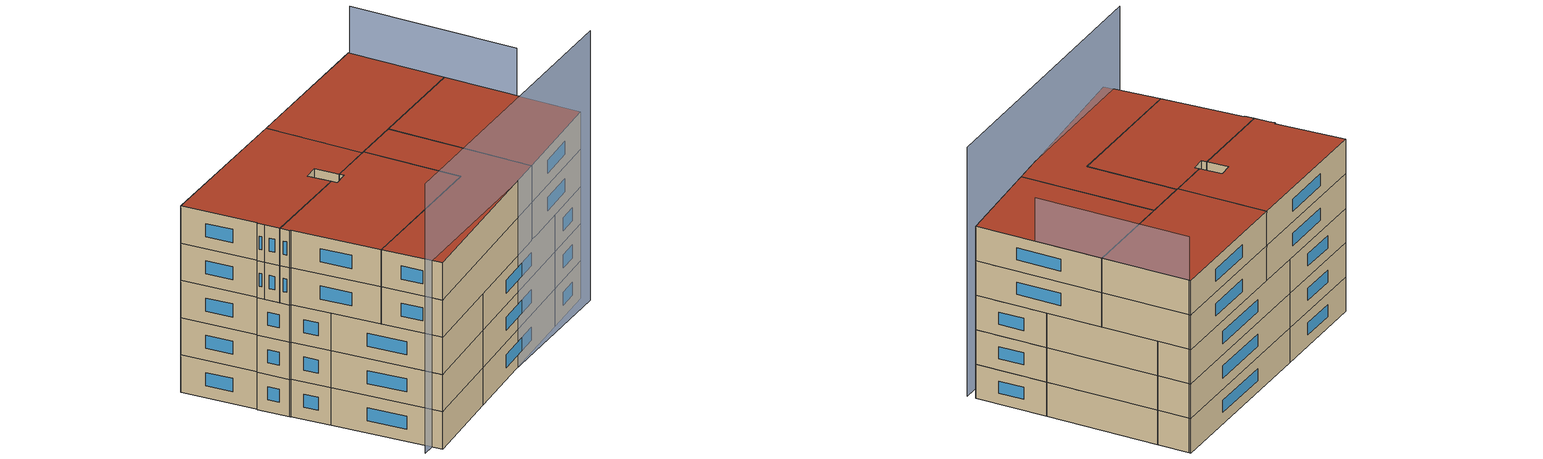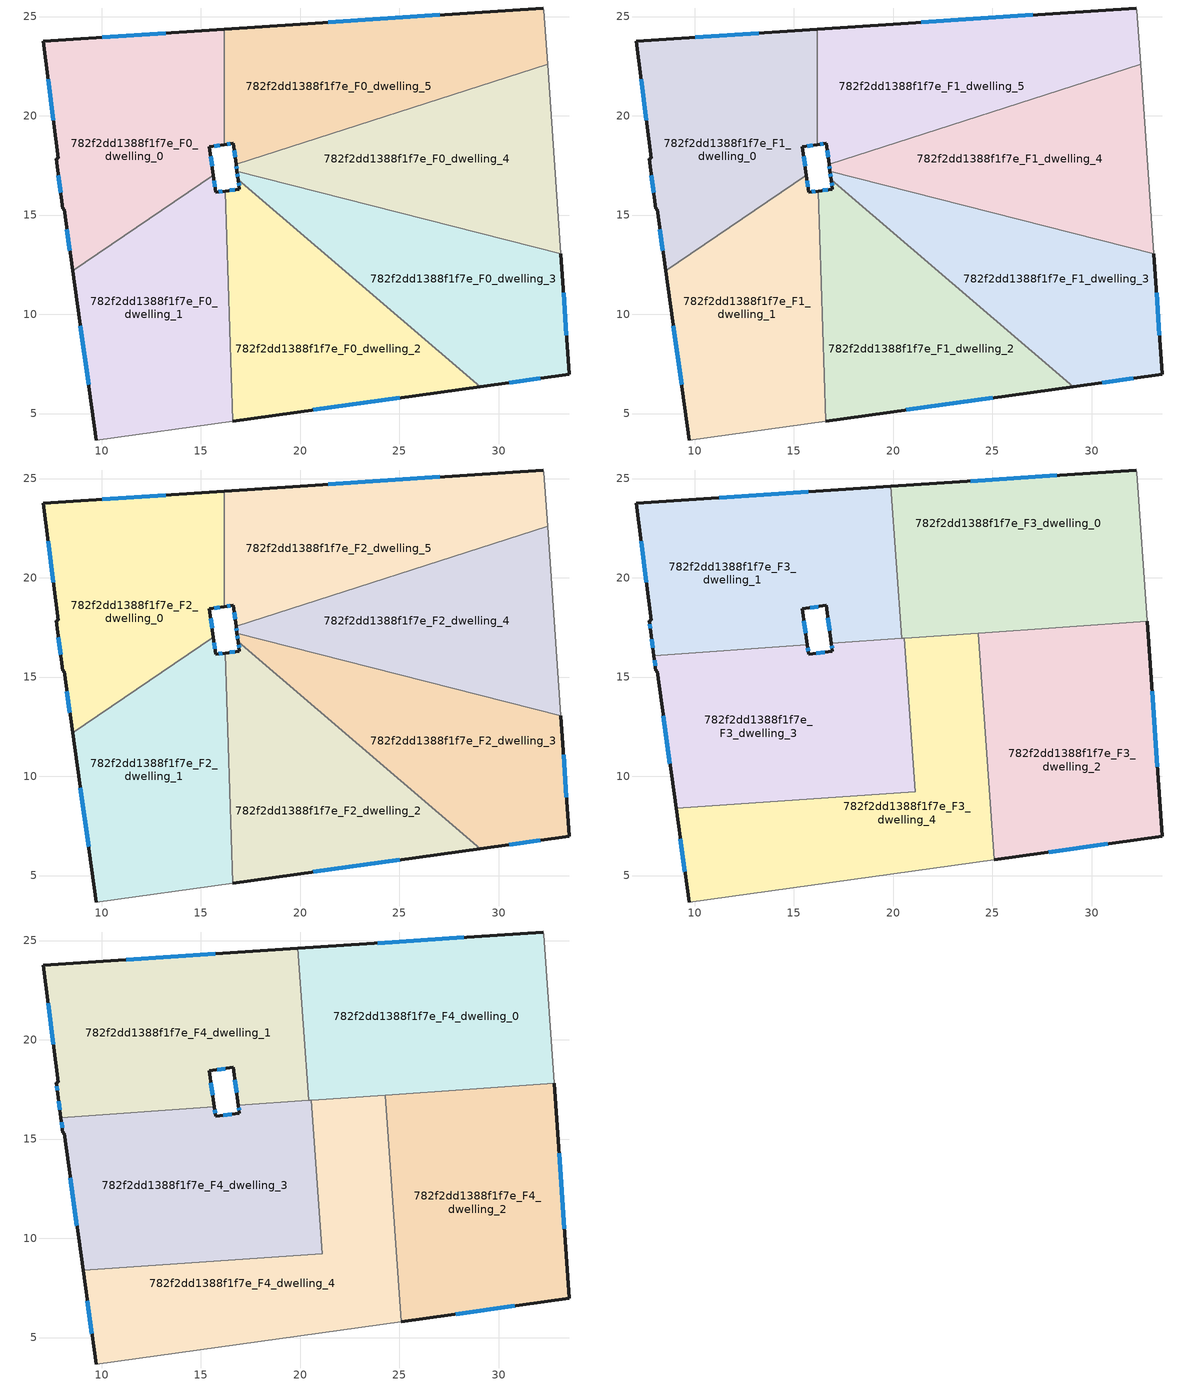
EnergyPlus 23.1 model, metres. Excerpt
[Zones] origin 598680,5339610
782f2dd1388f1f7e_F0_dwelling_0
 floor ground (EU_floor_Construction): 16.19,24.36 16.19,18.54 15.43,18.43 15.63,17 8.55,12.21 8.12,15.29 8.06,15.32 7.72,17.83 7.81,17.86 7.07,23.75 z0
 wall outside (EU_wall_Construction): 16.19,24.36 7.07,23.75 7.81,17.86 7.72,17.83 8.06,15.32 8.12,15.29 8.55,12.21 / 15.63,17 15.43,18.43 16.19,18.54 z0:3
 wall to 782f2dd1388f1f7e_F0_dwelling_5 (EU_wall_Construction): 16.19,18.54 16.19,24.36 z0:3
 wall to 782f2dd1388f1f7e_F0_dwelling_1 (EU_wall_Construction): 8.55,12.21 15.63,17 z0:3
 window (EU_Window_Construction): 7.83,17.01 7.95,16.13 / 7.31,21.84 7.57,19.77 / 13.23,24.16 10.03,23.95 / 15.68,18.47 15.94,18.51 / 15.57,17.46 15.5,17.97 / 8.26,14.29 8.41,13.21 z0.97:2.03
782f2dd1388f1f7e_F0_dwelling_1
 floor ground (EU_floor_Construction): 16.23,16.21 16.62,4.62 9.73,3.67 8.55,12.21 15.63,17 15.75,16.14 z0
 wall outside (EU_wall_Construction): 16.23,16.21 15.75,16.14 15.63,17 / 8.55,12.21 9.73,3.67 z0:3
 wall to 782f2dd1388f1f7e_F0_dwelling_2 (EU_wall_Construction): 16.62,4.62 16.23,16.21 z0:3
 wall adiabatic (EU_wall_Construction): 9.73,3.67 16.62,4.62 z0:3
 window (EU_Window_Construction): 15.71,16.42 15.67,16.72 / 16.07,16.19 15.91,16.16 / 8.93,9.43 9.35,6.44 z0.97:2.03
782f2dd1388f1f7e_F0_dwelling_2
 floor ground (EU_floor_Construction): 29.08,6.35 16.62,4.62 16.23,16.21 16.95,16.31 16.88,16.78 z0
 wall outside (EU_wall_Construction): 16.88,16.78 16.95,16.31 16.23,16.21 / 16.62,4.62 29.08,6.35 z0:3
 wall to 782f2dd1388f1f7e_F0_dwelling_3 (EU_wall_Construction): 29.08,6.35 16.88,16.78 z0:3
 window (EU_Window_Construction): 16.72,16.28 16.46,16.24 / 16.91,16.63 16.93,16.46 / 20.66,5.19 25.03,5.79 z0.97:2.03
782f2dd1388f1f7e_F0_dwelling_3
 floor ground (EU_floor_Construction): 33.14,13.06 33.56,6.97 29.08,6.35 16.88,16.78 16.82,17.21 z0
 wall outside (EU_wall_Construction): 16.82,17.21 16.88,16.78 / 29.08,6.35 33.56,6.97 33.14,13.06 z0:3
 wall to 782f2dd1388f1f7e_F0_dwelling_4 (EU_wall_Construction): 33.14,13.06 16.82,17.21 z0:3
 window (EU_Window_Construction): 16.84,17.07 16.86,16.92 / 33.42,8.95 33.27,11.08 / 30.53,6.55 32.1,6.77 z0.97:2.03
782f2dd1388f1f7e_F0_dwelling_4
 floor ground (EU_floor_Construction): 32.48,22.59 33.14,13.06 16.82,17.21 16.78,17.56 z0
 wall outside (EU_wall_Construction): 16.78,17.56 16.82,17.21 z0:3
 wall to 782f2dd1388f1f7e_F0_dwelling_5 (EU_wall_Construction): 32.48,22.59 16.78,17.56 z0:3
 wall adiabatic (EU_wall_Construction): 33.14,13.06 32.48,22.59 z0:3
 window (EU_Window_Construction): 16.79,17.45 16.81,17.33 z0.97:2.03
782f2dd1388f1f7e_F0_dwelling_5
 floor ground (EU_floor_Construction): 32.26,25.43 32.29,25.32 32.48,22.59 16.78,17.56 16.63,18.61 16.19,18.54 16.19,24.36 z0
 wall outside (EU_wall_Construction): 16.19,18.54 16.63,18.61 16.78,17.56 / 32.26,25.43 16.19,24.36 z0:3
 wall adiabatic (EU_wall_Construction): 32.48,22.59 32.29,25.32 32.26,25.43 z0:3
 window (EU_Window_Construction): 16.68,18.27 16.73,17.9 / 16.33,18.56 16.49,18.59 / 27.04,25.08 21.41,24.71 z0.97:2.03
782f2dd1388f1f7e_F1_dwelling_0
 floor to 782f2dd1388f1f7e_F0_dwelling_0 (EU_floor_Construction): 16.19,24.36 16.19,18.54 15.43,18.43 15.63,17 8.55,12.21 8.12,15.29 8.06,15.32 7.72,17.83 7.81,17.86 7.07,23.75 z3
 wall outside (EU_wall_Construction): 16.19,24.36 7.07,23.75 7.81,17.86 7.72,17.83 8.06,15.32 8.12,15.29 8.55,12.21 / 15.63,17 15.43,18.43 16.19,18.54 z3:6
 wall to 782f2dd1388f1f7e_F1_dwelling_5 (EU_wall_Construction): 16.19,18.54 16.19,24.36 z3:6
 wall to 782f2dd1388f1f7e_F1_dwelling_1 (EU_wall_Construction): 8.55,12.21 15.63,17 z3:6
 window (EU_Window_Construction): 7.83,17.01 7.95,16.13 / 7.31,21.84 7.57,19.77 / 13.23,24.16 10.03,23.95 / 15.68,18.47 15.94,18.51 / 15.57,17.46 15.5,17.97 / 8.26,14.29 8.41,13.21 z3.97:5.03
782f2dd1388f1f7e_F1_dwelling_1
 floor to 782f2dd1388f1f7e_F0_dwelling_1 (EU_floor_Construction): 16.23,16.21 16.62,4.62 9.73,3.67 8.55,12.21 15.63,17 15.75,16.14 z3
 wall outside (EU_wall_Construction): 16.23,16.21 15.75,16.14 15.63,17 / 8.55,12.21 9.73,3.67 z3:6
 wall to 782f2dd1388f1f7e_F1_dwelling_2 (EU_wall_Construction): 16.62,4.62 16.23,16.21 z3:6
 wall adiabatic (EU_wall_Construction): 9.73,3.67 16.62,4.62 z3:6
 window (EU_Window_Construction): 15.71,16.42 15.67,16.72 / 16.07,16.19 15.91,16.16 / 8.93,9.43 9.35,6.44 z3.97:5.03
782f2dd1388f1f7e_F1_dwelling_2
 floor to 782f2dd1388f1f7e_F0_dwelling_2 (EU_floor_Construction): 29.08,6.35 16.62,4.62 16.23,16.21 16.95,16.31 16.88,16.78 z3
 wall outside (EU_wall_Construction): 16.88,16.78 16.95,16.31 16.23,16.21 / 16.62,4.62 29.08,6.35 z3:6
 wall to 782f2dd1388f1f7e_F1_dwelling_3 (EU_wall_Construction): 29.08,6.35 16.88,16.78 z3:6
 window (EU_Window_Construction): 16.72,16.28 16.46,16.24 / 16.91,16.63 16.93,16.46 / 20.66,5.19 25.03,5.79 z3.97:5.03
782f2dd1388f1f7e_F1_dwelling_3
 floor to 782f2dd1388f1f7e_F0_dwelling_3 (EU_floor_Construction): 33.14,13.06 33.56,6.97 29.08,6.35 16.88,16.78 16.82,17.21 z3
 wall outside (EU_wall_Construction): 16.82,17.21 16.88,16.78 / 29.08,6.35 33.56,6.97 33.14,13.06 z3:6
 wall to 782f2dd1388f1f7e_F1_dwelling_4 (EU_wall_Construction): 33.14,13.06 16.82,17.21 z3:6
 window (EU_Window_Construction): 16.84,17.07 16.86,16.92 / 33.42,8.95 33.27,11.08 / 30.53,6.55 32.1,6.77 z3.97:5.03
782f2dd1388f1f7e_F1_dwelling_4
 floor to 782f2dd1388f1f7e_F0_dwelling_4 (EU_floor_Construction): 32.48,22.59 33.14,13.06 16.82,17.21 16.78,17.56 z3
 wall outside (EU_wall_Construction): 16.78,17.56 16.82,17.21 z3:6
 wall to 782f2dd1388f1f7e_F1_dwelling_5 (EU_wall_Construction): 32.48,22.59 16.78,17.56 z3:6
 wall adiabatic (EU_wall_Construction): 33.14,13.06 32.48,22.59 z3:6
 window (EU_Window_Construction): 16.79,17.45 16.81,17.33 z3.97:5.03
782f2dd1388f1f7e_F1_dwelling_5
 floor to 782f2dd1388f1f7e_F0_dwelling_5 (EU_floor_Construction): 32.26,25.43 32.29,25.32 32.48,22.59 16.78,17.56 16.63,18.61 16.19,18.54 16.19,24.36 z3
 wall outside (EU_wall_Construction): 16.19,18.54 16.63,18.61 16.78,17.56 / 32.26,25.43 16.19,24.36 z3:6
 wall adiabatic (EU_wall_Construction): 32.48,22.59 32.29,25.32 32.26,25.43 z3:6
 window (EU_Window_Construction): 16.68,18.27 16.73,17.9 / 16.33,18.56 16.49,18.59 / 27.04,25.08 21.41,24.71 z3.97:5.03
782f2dd1388f1f7e_F2_dwelling_0
 floor to 782f2dd1388f1f7e_F1_dwelling_0 (EU_floor_Construction): 16.19,24.36 16.19,18.54 15.43,18.43 15.63,17 8.55,12.21 8.12,15.29 8.06,15.32 7.72,17.83 7.81,17.86 7.07,23.75 z6
 wall outside (EU_wall_Construction): 16.19,24.36 7.07,23.75 7.81,17.86 7.72,17.83 8.06,15.32 8.12,15.29 8.55,12.21 / 15.63,17 15.43,18.43 16.19,18.54 z6:9
 wall to 782f2dd1388f1f7e_F2_dwelling_5 (EU_wall_Construction): 16.19,18.54 16.19,24.36 z6:9
 wall to 782f2dd1388f1f7e_F2_dwelling_1 (EU_wall_Construction): 8.55,12.21 15.63,17 z6:9
 window (EU_Window_Construction): 7.83,17.01 7.95,16.13 / 7.31,21.84 7.57,19.77 / 13.23,24.16 10.03,23.95 / 15.68,18.47 15.94,18.51 / 15.57,17.46 15.5,17.97 / 8.26,14.29 8.41,13.21 z6.97:8.03
782f2dd1388f1f7e_F2_dwelling_1
 floor to 782f2dd1388f1f7e_F1_dwelling_1 (EU_floor_Construction): 16.23,16.21 16.62,4.62 9.73,3.67 8.55,12.21 15.63,17 15.75,16.14 z6
 wall outside (EU_wall_Construction): 16.23,16.21 15.75,16.14 15.63,17 / 8.55,12.21 9.73,3.67 z6:9
 wall to 782f2dd1388f1f7e_F2_dwelling_2 (EU_wall_Construction): 16.62,4.62 16.23,16.21 z6:9
 wall adiabatic (EU_wall_Construction): 9.73,3.67 16.62,4.62 z6:9
 window (EU_Window_Construction): 15.71,16.42 15.67,16.72 / 16.07,16.19 15.91,16.16 / 8.93,9.43 9.35,6.44 z6.97:8.03
782f2dd1388f1f7e_F2_dwelling_2
 floor to 782f2dd1388f1f7e_F1_dwelling_2 (EU_floor_Construction): 29.08,6.35 16.62,4.62 16.23,16.21 16.95,16.31 16.88,16.78 z6
 wall outside (EU_wall_Construction): 16.88,16.78 16.95,16.31 16.23,16.21 / 16.62,4.62 29.08,6.35 z6:9
 wall to 782f2dd1388f1f7e_F2_dwelling_3 (EU_wall_Construction): 29.08,6.35 16.88,16.78 z6:9
 window (EU_Window_Construction): 16.72,16.28 16.46,16.24 / 16.91,16.63 16.93,16.46 / 20.66,5.19 25.03,5.79 z6.97:8.03
782f2dd1388f1f7e_F2_dwelling_3
 floor to 782f2dd1388f1f7e_F1_dwelling_3 (EU_floor_Construction): 33.14,13.06 33.56,6.97 29.08,6.35 16.88,16.78 16.82,17.21 z6
 wall outside (EU_wall_Construction): 16.82,17.21 16.88,16.78 / 29.08,6.35 33.56,6.97 33.14,13.06 z6:9
 wall to 782f2dd1388f1f7e_F2_dwelling_4 (EU_wall_Construction): 33.14,13.06 16.82,17.21 z6:9
 window (EU_Window_Construction): 16.84,17.07 16.86,16.92 / 33.42,8.95 33.27,11.08 / 30.53,6.55 32.1,6.77 z6.97:8.03
782f2dd1388f1f7e_F2_dwelling_4
 floor to 782f2dd1388f1f7e_F1_dwelling_4 (EU_floor_Construction): 32.48,22.59 33.14,13.06 16.82,17.21 16.78,17.56 z6
 wall outside (EU_wall_Construction): 16.78,17.56 16.82,17.21 z6:9
 wall to 782f2dd1388f1f7e_F2_dwelling_5 (EU_wall_Construction): 32.48,22.59 16.78,17.56 z6:9
 wall adiabatic (EU_wall_Construction): 33.14,13.06 32.48,22.59 z6:9
 window (EU_Window_Construction): 16.79,17.45 16.81,17.33 z6.97:8.03
 ceiling adiabatic (EU_roof_Construction): 33.14,13.06 32.81,17.8 24.3,17.22 24.44,15.27 z9
782f2dd1388f1f7e_F2_dwelling_5
 floor to 782f2dd1388f1f7e_F1_dwelling_5 (EU_floor_Construction): 32.26,25.43 32.29,25.32 32.48,22.59 16.78,17.56 16.63,18.61 16.19,18.54 16.19,24.36 z6
 wall outside (EU_wall_Construction): 16.19,18.54 16.63,18.61 16.78,17.56 / 32.26,25.43 16.19,24.36 z6:9
 wall adiabatic (EU_wall_Construction): 32.48,22.59 32.29,25.32 32.26,25.43 z6:9
 window (EU_Window_Construction): 16.68,18.27 16.73,17.9 / 16.33,18.56 16.49,18.59 / 27.04,25.08 21.41,24.71 z6.97:8.03
782f2dd1388f1f7e_F3_dwelling_0
 floor to 782f2dd1388f1f7e_F2_dwelling_5 (EU_floor_Construction): 32.26,25.43 32.29,25.32 32.48,22.59 20.31,18.69 19.9,24.61 z9
 floor to 782f2dd1388f1f7e_F2_dwelling_4 (EU_floor_Construction): 32.48,22.59 32.81,17.8 20.43,16.95 20.31,18.69 z9
 wall outside (EU_wall_Construction): 32.26,25.43 19.9,24.61 z9:12
 wall to 782f2dd1388f1f7e_F3_dwelling_1 (EU_wall_Construction): 19.9,24.61 20.43,16.95 z9:12
 wall adiabatic (EU_wall_Construction): 32.81,17.8 32.29,25.32 32.26,25.43 z9:12
 wall to 782f2dd1388f1f7e_F3_dwelling_2 (EU_wall_Construction): 24.3,17.22 32.81,17.8 z9:12
 wall to 782f2dd1388f1f7e_F3_dwelling_4 (EU_wall_Construction): 20.57,16.96 24.3,17.22 z9:12
 wall to 782f2dd1388f1f7e_F3_dwelling_3 (EU_wall_Construction): 20.43,16.95 20.57,16.96 z9:12
 window (EU_Window_Construction): 28.25,25.16 23.91,24.87 z9.97:11.03
782f2dd1388f1f7e_F3_dwelling_1
 floor to 782f2dd1388f1f7e_F2_dwelling_0 (EU_floor_Construction): 16.19,24.36 16.19,18.54 15.43,18.43 15.63,17 15.01,16.57 7.96,16.09 7.72,17.83 7.81,17.86 7.07,23.75 z9
 floor to 782f2dd1388f1f7e_F2_dwelling_5 (EU_floor_Construction): 19.9,24.61 20.31,18.69 16.78,17.56 16.63,18.61 16.19,18.54 16.19,24.36 z9
 floor to 782f2dd1388f1f7e_F2_dwelling_1 (EU_floor_Construction): 15.63,17 15.69,16.62 15.01,16.57 z9
 floor to 782f2dd1388f1f7e_F2_dwelling_4 (EU_floor_Construction): 20.31,18.69 20.43,16.95 18.41,16.81 16.82,17.21 16.78,17.56 z9
 floor to 782f2dd1388f1f7e_F2_dwelling_3 (EU_floor_Construction): 18.41,16.81 16.97,16.71 16.88,16.78 16.83,17.16 16.82,17.21 z9
 wall outside (EU_wall_Construction): 15.69,16.62 15.43,18.43 16.63,18.61 16.89,16.7 / 19.9,24.61 7.07,23.75 7.81,17.86 7.72,17.83 7.8,17.29 7.95,16.08 z9:12
 wall to 782f2dd1388f1f7e_F3_dwelling_3 (EU_wall_Construction): 7.95,16.08 15.69,16.62 / 16.89,16.7 20.43,16.95 z9:12
 window (EU_Window_Construction): 15.82,18.49 16.24,18.55 / 15.6,17.21 15.51,17.85 / 7.85,16.9 7.9,16.48 / 7.75,17.66 7.77,17.47 / 7.31,21.84 7.57,19.77 / 15.73,24.33 11.23,24.03 / 16.72,17.99 16.81,17.32 z9.97:11.03
782f2dd1388f1f7e_F3_dwelling_2
 floor to 782f2dd1388f1f7e_F2_dwelling_3 (EU_floor_Construction): 33.14,13.06 33.56,6.97 29.08,6.35 24.8,10.01 24.44,15.27 z9
 floor to 782f2dd1388f1f7e_F2_dwelling_2 (EU_floor_Construction): 29.08,6.35 25.09,5.8 24.8,10.01 z9
 floor adiabatic (EU_floor_Construction): 32.81,17.8 33.14,13.06 24.44,15.27 24.3,17.22 z9
 wall outside (EU_wall_Construction): 25.09,5.8 33.56,6.97 32.81,17.8 z9:12
 wall to 782f2dd1388f1f7e_F3_dwelling_4 (EU_wall_Construction): 24.3,17.22 25.09,5.8 z9:12
 window (EU_Window_Construction): 27.84,6.18 30.81,6.59 / 33.32,10.49 33.05,14.29 z9.97:11.03
782f2dd1388f1f7e_F3_dwelling_3
 floor to 782f2dd1388f1f7e_F2_dwelling_1 (EU_floor_Construction): 16.23,16.21 16.47,8.9 9.07,8.39 8.55,12.21 15.01,16.57 15.69,16.62 15.75,16.14 z9
 floor to 782f2dd1388f1f7e_F2_dwelling_0 (EU_floor_Construction): 15.01,16.57 8.55,12.21 8.12,15.29 8.06,15.32 7.96,16.09 z9
 floor to 782f2dd1388f1f7e_F2_dwelling_2 (EU_floor_Construction): 20.82,13.42 21.11,9.22 16.47,8.9 16.23,16.21 16.95,16.31 16.89,16.7 16.97,16.71 z9
 floor to 782f2dd1388f1f7e_F2_dwelling_3 (EU_floor_Construction): 20.62,16.25 20.82,13.42 16.97,16.71 18.41,16.81 z9
 floor to 782f2dd1388f1f7e_F2_dwelling_4 (EU_floor_Construction): 20.57,16.96 20.62,16.25 18.41,16.81 z9
 wall outside (EU_wall_Construction): 16.89,16.7 16.95,16.31 15.75,16.14 15.69,16.62 / 7.95,16.08 8.06,15.32 8.12,15.29 9.07,8.39 z9:12
 wall to 782f2dd1388f1f7e_F3_dwelling_4 (EU_wall_Construction): 9.07,8.39 21.11,9.22 20.57,16.96 z9:12
 window (EU_Window_Construction): 15.73,16.3 15.71,16.46 / 16.56,16.26 16.14,16.2 / 16.91,16.58 16.93,16.44 / 8.43,13.05 8.76,10.63 / 7.99,15.84 8.02,15.57 z9.97:11.03
782f2dd1388f1f7e_F3_dwelling_4
 floor outside (EU_floor_Construction): 25.09,5.8 9.73,3.67 16.62,4.62 z9
 floor to 782f2dd1388f1f7e_F2_dwelling_2 (EU_floor_Construction): 24.8,10.01 25.09,5.8 16.62,4.62 16.47,8.9 21.11,9.22 20.82,13.42 z9
 floor to 782f2dd1388f1f7e_F2_dwelling_1 (EU_floor_Construction): 16.47,8.9 16.62,4.62 9.73,3.67 9.07,8.39 z9
 floor to 782f2dd1388f1f7e_F2_dwelling_3 (EU_floor_Construction): 24.44,15.27 24.8,10.01 20.82,13.42 20.62,16.25 z9
 floor to 782f2dd1388f1f7e_F2_dwelling_4 (EU_floor_Construction): 24.3,17.22 24.44,15.27 20.62,16.25 20.57,16.96 z9
 wall outside (EU_wall_Construction): 9.07,8.39 9.73,3.67 z9:12
 wall adiabatic (EU_wall_Construction): 9.73,3.67 25.09,5.8 z9:12
 window (EU_Window_Construction): 9.29,6.86 9.52,5.2 z9.97:11.03
782f2dd1388f1f7e_F4_dwelling_0
 floor to 782f2dd1388f1f7e_F3_dwelling_0 (EU_floor_Construction): 32.29,25.32 32.81,17.8 20.43,16.95 19.9,24.61 32.26,25.43 z12
 wall outside (EU_wall_Construction): 32.26,25.43 19.9,24.61 z12:15
 wall to 782f2dd1388f1f7e_F4_dwelling_1 (EU_wall_Construction): 19.9,24.61 20.43,16.95 z12:15
 wall adiabatic (EU_wall_Construction): 32.81,17.8 32.29,25.32 32.26,25.43 z12:15
 wall to 782f2dd1388f1f7e_F4_dwelling_2 (EU_wall_Construction): 24.3,17.22 32.81,17.8 z12:15
 wall to 782f2dd1388f1f7e_F4_dwelling_4 (EU_wall_Construction): 20.57,16.96 24.3,17.22 z12:15
 wall to 782f2dd1388f1f7e_F4_dwelling_3 (EU_wall_Construction): 20.43,16.95 20.57,16.96 z12:15
 window (EU_Window_Construction): 28.25,25.16 23.91,24.87 z12.97:14.03
 roof outside (EU_roof_Construction): 32.81,17.8 32.29,25.32 32.26,25.43 19.9,24.61 20.43,16.95 z15
782f2dd1388f1f7e_F4_dwelling_1
 floor to 782f2dd1388f1f7e_F3_dwelling_1 (EU_floor_Construction): 19.9,24.61 20.43,16.95 16.89,16.7 16.63,18.61 15.43,18.43 15.69,16.62 7.95,16.08 7.8,17.29 7.72,17.83 7.81,17.86 7.07,23.75 z12
 wall outside (EU_wall_Construction): 15.69,16.62 15.43,18.43 16.63,18.61 16.89,16.7 / 19.9,24.61 7.07,23.75 7.81,17.86 7.72,17.83 7.8,17.29 7.95,16.08 z12:15
 wall to 782f2dd1388f1f7e_F4_dwelling_3 (EU_wall_Construction): 7.95,16.08 15.69,16.62 / 16.89,16.7 20.43,16.95 z12:15
 window (EU_Window_Construction): 15.82,18.49 16.24,18.55 / 15.6,17.21 15.51,17.85 / 7.85,16.9 7.9,16.48 / 7.75,17.66 7.77,17.47 / 7.31,21.84 7.57,19.77 / 15.73,24.33 11.23,24.03 / 16.72,17.99 16.81,17.32 z12.97:14.03
 roof outside (EU_roof_Construction): 20.43,16.95 19.9,24.61 7.07,23.75 7.81,17.86 7.72,17.83 7.8,17.29 7.95,16.08 15.69,16.62 15.43,18.43 16.63,18.61 16.89,16.7 z15
782f2dd1388f1f7e_F4_dwelling_2
 floor to 782f2dd1388f1f7e_F3_dwelling_2 (EU_floor_Construction): 32.81,17.8 33.56,6.97 25.09,5.8 24.3,17.22 z12
 wall outside (EU_wall_Construction): 25.09,5.8 33.56,6.97 32.81,17.8 z12:15
 wall to 782f2dd1388f1f7e_F4_dwelling_4 (EU_wall_Construction): 24.3,17.22 25.09,5.8 z12:15
 window (EU_Window_Construction): 27.84,6.18 30.81,6.59 / 33.32,10.49 33.05,14.29 z12.97:14.03
 roof outside (EU_roof_Construction): 33.56,6.97 32.81,17.8 24.3,17.22 25.09,5.8 z15
782f2dd1388f1f7e_F4_dwelling_3
 floor to 782f2dd1388f1f7e_F3_dwelling_3 (EU_floor_Construction): 20.57,16.96 21.11,9.22 9.07,8.39 8.12,15.29 8.06,15.32 7.95,16.08 15.69,16.62 15.75,16.14 16.95,16.31 16.89,16.7 z12
 wall outside (EU_wall_Construction): 16.89,16.7 16.95,16.31 15.75,16.14 15.69,16.62 / 7.95,16.08 8.06,15.32 8.12,15.29 9.07,8.39 z12:15
 wall to 782f2dd1388f1f7e_F4_dwelling_4 (EU_wall_Construction): 9.07,8.39 21.11,9.22 20.57,16.96 z12:15
 window (EU_Window_Construction): 15.73,16.3 15.71,16.46 / 16.56,16.26 16.14,16.2 / 16.91,16.58 16.93,16.44 / 8.43,13.05 8.76,10.63 / 7.99,15.84 8.02,15.57 z12.97:14.03
 roof outside (EU_roof_Construction): 21.11,9.22 20.57,16.96 16.89,16.7 16.95,16.31 15.75,16.14 15.69,16.62 7.95,16.08 8.06,15.32 8.12,15.29 9.07,8.39 z15
782f2dd1388f1f7e_F4_dwelling_4
 floor to 782f2dd1388f1f7e_F3_dwelling_4 (EU_floor_Construction): 24.3,17.22 25.09,5.8 9.73,3.67 9.07,8.39 21.11,9.22 20.57,16.96 z12
 wall outside (EU_wall_Construction): 9.07,8.39 9.73,3.67 z12:15
 wall adiabatic (EU_wall_Construction): 9.73,3.67 25.09,5.8 z12:15
 window (EU_Window_Construction): 9.29,6.86 9.52,5.2 z12.97:14.03
 roof outside (EU_roof_Construction): 25.09,5.8 24.3,17.22 20.57,16.96 21.11,9.22 9.07,8.39 9.73,3.67 z15
shading: 8.59,4.42 33.63,6.24 z0:21.7; 33.2,12.06 32.29,25.32 z0:18.8
[Building]
EU S2 Campaign: North Axis=0; Terrain=City; Solar Distribution=FullExterior
[Site:Location]
Vienna: Latitude=48; Longitude=16.5; Time Zone=1; Elevation=183
[SizingPeriod:WeatherFileDays]
AnnualSizingPeriod: Begin Month=1; Begin Day of Month=1; End Month=12; End Day of Month=31; Day of Week for Start Day=Monday; Use Weather File Daylight Saving Period=No; Use Weather File Rain and Snow Indicators=No
[MATERIAL]
EU_InternalMass_Material: Roughness=MediumRough; Thickness=0.1; Conductivity=1; Density=1800; Specific Heat=900; Thermal Absorptance=0.9; Solar Absorptance=0.7; Visible Absorptance=0.7
[MATERIAL:NOMASS] Roughness=MediumRough; Thermal Absorptance=0.9; Solar Absorptance=0.7; Visible Absorptance=0.7
Name | Thermal Resistance
EU_wall_NoMass | 0.564444
EU_roof_NoMass | 0.981642
EU_floor_NoMass | 1.12889
[WINDOWMATERIAL:SIMPLEGLAZINGSYSTEM]
EU_Window_SimpleGlazing: UFactor=2.0374; Solar Heat Gain Coefficient=0.65; Visible Transmittance=0.65
[CONSTRUCTION]
EU_wall_Construction: EU_wall_NoMass
EU_roof_Construction: EU_roof_NoMass
EU_floor_Construction: EU_floor_NoMass
EU_Window_Construction: EU_Window_SimpleGlazing
EU_InternalMass_Construction: EU_InternalMass_Material
[ZONE] Type=1; Multiplier=1; Ceiling Height=autocalculate; Floor Area=autocalculate; Part of Total Floor Area=Yes
Name | Volume
782f2dd1388f1f7e_F0_dwelling_0; 782f2dd1388f1f7e_F1_dwelling_0; 782f2dd1388f1f7e_F2_dwelling_0 | 237.739
782f2dd1388f1f7e_F3_dwelling_0; 782f2dd1388f1f7e_F4_dwelling_0 | 285.275
782f2dd1388f1f7e_F0_dwelling_1; 782f2dd1388f1f7e_F1_dwelling_1; 782f2dd1388f1f7e_F2_dwelling_1; 782f2dd1388f1f7e_F0_dwelling_5; 782f2dd1388f1f7e_F1_dwelling_5; 782f2dd1388f1f7e_F2_dwelling_5 | 237.757
782f2dd1388f1f7e_F3_dwelling_1; 782f2dd1388f1f7e_F4_dwelling_1 | 285.296
782f2dd1388f1f7e_F0_dwelling_2; 782f2dd1388f1f7e_F1_dwelling_2; 782f2dd1388f1f7e_F2_dwelling_2 | 237.752
782f2dd1388f1f7e_F3_dwelling_2; 782f2dd1388f1f7e_F4_dwelling_2 | 285.269
782f2dd1388f1f7e_F0_dwelling_3; 782f2dd1388f1f7e_F1_dwelling_3; 782f2dd1388f1f7e_F2_dwelling_3; 782f2dd1388f1f7e_F0_dwelling_4; 782f2dd1388f1f7e_F1_dwelling_4; 782f2dd1388f1f7e_F2_dwelling_4 | 237.729
782f2dd1388f1f7e_F3_dwelling_3; 782f2dd1388f1f7e_F4_dwelling_3 | 285.3
782f2dd1388f1f7e_F3_dwelling_4; 782f2dd1388f1f7e_F4_dwelling_4 | 285.379
[INTERNALMASS] Construction=EU_InternalMass_Construction
Name | Zone or ZoneList | Surface Area
782f2dd1388f1f7e_F0_dwelling_0_EU_InternalMass | 782f2dd1388f1f7e_F0_dwelling_0 | 79.245
782f2dd1388f1f7e_F0_dwelling_1_EU_InternalMass | 782f2dd1388f1f7e_F0_dwelling_1 | 79.2522
782f2dd1388f1f7e_F0_dwelling_2_EU_InternalMass | 782f2dd1388f1f7e_F0_dwelling_2 | 79.2402
782f2dd1388f1f7e_F0_dwelling_3_EU_InternalMass | 782f2dd1388f1f7e_F0_dwelling_3 | 79.2433
782f2dd1388f1f7e_F0_dwelling_4_EU_InternalMass | 782f2dd1388f1f7e_F0_dwelling_4 | 79.2428
782f2dd1388f1f7e_F0_dwelling_5_EU_InternalMass | 782f2dd1388f1f7e_F0_dwelling_5 | 79.253
782f2dd1388f1f7e_F1_dwelling_0_EU_InternalMass | 782f2dd1388f1f7e_F1_dwelling_0 | 79.245
782f2dd1388f1f7e_F1_dwelling_1_EU_InternalMass | 782f2dd1388f1f7e_F1_dwelling_1 | 79.2522
782f2dd1388f1f7e_F1_dwelling_2_EU_InternalMass | 782f2dd1388f1f7e_F1_dwelling_2 | 79.2402
782f2dd1388f1f7e_F1_dwelling_3_EU_InternalMass | 782f2dd1388f1f7e_F1_dwelling_3 | 79.2433
782f2dd1388f1f7e_F1_dwelling_4_EU_InternalMass | 782f2dd1388f1f7e_F1_dwelling_4 | 79.2428
782f2dd1388f1f7e_F1_dwelling_5_EU_InternalMass | 782f2dd1388f1f7e_F1_dwelling_5 | 79.253
782f2dd1388f1f7e_F2_dwelling_0_EU_InternalMass | 782f2dd1388f1f7e_F2_dwelling_0 | 79.245
782f2dd1388f1f7e_F2_dwelling_1_EU_InternalMass | 782f2dd1388f1f7e_F2_dwelling_1 | 79.2522
782f2dd1388f1f7e_F2_dwelling_2_EU_InternalMass | 782f2dd1388f1f7e_F2_dwelling_2 | 79.2402
782f2dd1388f1f7e_F2_dwelling_3_EU_InternalMass | 782f2dd1388f1f7e_F2_dwelling_3 | 79.2433
782f2dd1388f1f7e_F2_dwelling_4_EU_InternalMass | 782f2dd1388f1f7e_F2_dwelling_4 | 79.2428
782f2dd1388f1f7e_F2_dwelling_5_EU_InternalMass | 782f2dd1388f1f7e_F2_dwelling_5 | 79.253
782f2dd1388f1f7e_F3_dwelling_0_EU_InternalMass | 782f2dd1388f1f7e_F3_dwelling_0 | 95.0917
782f2dd1388f1f7e_F3_dwelling_1_EU_InternalMass | 782f2dd1388f1f7e_F3_dwelling_1 | 95.0995
782f2dd1388f1f7e_F3_dwelling_2_EU_InternalMass | 782f2dd1388f1f7e_F3_dwelling_2 | 95.0878
782f2dd1388f1f7e_F3_dwelling_3_EU_InternalMass | 782f2dd1388f1f7e_F3_dwelling_3 | 95.1012
782f2dd1388f1f7e_F3_dwelling_4_EU_InternalMass | 782f2dd1388f1f7e_F3_dwelling_4 | 95.1027
782f2dd1388f1f7e_F4_dwelling_0_EU_InternalMass | 782f2dd1388f1f7e_F4_dwelling_0 | 95.0917
782f2dd1388f1f7e_F4_dwelling_1_EU_InternalMass | 782f2dd1388f1f7e_F4_dwelling_1 | 95.0995
782f2dd1388f1f7e_F4_dwelling_2_EU_InternalMass | 782f2dd1388f1f7e_F4_dwelling_2 | 95.0878
782f2dd1388f1f7e_F4_dwelling_3_EU_InternalMass | 782f2dd1388f1f7e_F4_dwelling_3 | 95.1012
782f2dd1388f1f7e_F4_dwelling_4_EU_InternalMass | 782f2dd1388f1f7e_F4_dwelling_4 | 95.1027
[OTHEREQUIPMENT] Fuel Type=Electricity; Design Level Calculation Method=Watts/Area; Power per Zone Floor Area=1; Fraction Latent=0; Fraction Radiant=0; Fraction Lost=0; Carbon Dioxide Generation Rate=0; EndUse Subcategory=EU_Step8_InternalGains
Name | Zone or ZoneList or Space or SpaceList | Schedule
EU_Step8_InternalGain_782f2dd1388f1f7e_F0_dwelling_0_f000 | 782f2dd1388f1f7e_F0_dwelling_0 | EU_Step8_GainSchedule_782f2dd1388f1f7e_F0_dwelling_0_f000
EU_Step8_InternalGain_782f2dd1388f1f7e_F0_dwelling_1_f000 | 782f2dd1388f1f7e_F0_dwelling_1 | EU_Step8_GainSchedule_782f2dd1388f1f7e_F0_dwelling_1_f000
EU_Step8_InternalGain_782f2dd1388f1f7e_F0_dwelling_2_f000 | 782f2dd1388f1f7e_F0_dwelling_2 | EU_Step8_GainSchedule_782f2dd1388f1f7e_F0_dwelling_2_f000
EU_Step8_InternalGain_782f2dd1388f1f7e_F0_dwelling_3_f000 | 782f2dd1388f1f7e_F0_dwelling_3 | EU_Step8_GainSchedule_782f2dd1388f1f7e_F0_dwelling_3_f000
EU_Step8_InternalGain_782f2dd1388f1f7e_F0_dwelling_4_f000 | 782f2dd1388f1f7e_F0_dwelling_4 | EU_Step8_GainSchedule_782f2dd1388f1f7e_F0_dwelling_4_f000
EU_Step8_InternalGain_782f2dd1388f1f7e_F0_dwelling_5_f000 | 782f2dd1388f1f7e_F0_dwelling_5 | EU_Step8_GainSchedule_782f2dd1388f1f7e_F0_dwelling_5_f000
EU_Step8_InternalGain_782f2dd1388f1f7e_F1_dwelling_0_f000 | 782f2dd1388f1f7e_F1_dwelling_0 | EU_Step8_GainSchedule_782f2dd1388f1f7e_F1_dwelling_0_f000
EU_Step8_InternalGain_782f2dd1388f1f7e_F1_dwelling_1_f000 | 782f2dd1388f1f7e_F1_dwelling_1 | EU_Step8_GainSchedule_782f2dd1388f1f7e_F1_dwelling_1_f000
EU_Step8_InternalGain_782f2dd1388f1f7e_F1_dwelling_2_f000 | 782f2dd1388f1f7e_F1_dwelling_2 | EU_Step8_GainSchedule_782f2dd1388f1f7e_F1_dwelling_2_f000
EU_Step8_InternalGain_782f2dd1388f1f7e_F1_dwelling_3_f000 | 782f2dd1388f1f7e_F1_dwelling_3 | EU_Step8_GainSchedule_782f2dd1388f1f7e_F1_dwelling_3_f000
EU_Step8_InternalGain_782f2dd1388f1f7e_F1_dwelling_4_f000 | 782f2dd1388f1f7e_F1_dwelling_4 | EU_Step8_GainSchedule_782f2dd1388f1f7e_F1_dwelling_4_f000
EU_Step8_InternalGain_782f2dd1388f1f7e_F1_dwelling_5_f000 | 782f2dd1388f1f7e_F1_dwelling_5 | EU_Step8_GainSchedule_782f2dd1388f1f7e_F1_dwelling_5_f000
EU_Step8_InternalGain_782f2dd1388f1f7e_F2_dwelling_0_f000 | 782f2dd1388f1f7e_F2_dwelling_0 | EU_Step8_GainSchedule_782f2dd1388f1f7e_F2_dwelling_0_f000
EU_Step8_InternalGain_782f2dd1388f1f7e_F2_dwelling_1_f000 | 782f2dd1388f1f7e_F2_dwelling_1 | EU_Step8_GainSchedule_782f2dd1388f1f7e_F2_dwelling_1_f000
EU_Step8_InternalGain_782f2dd1388f1f7e_F2_dwelling_2_f000 | 782f2dd1388f1f7e_F2_dwelling_2 | EU_Step8_GainSchedule_782f2dd1388f1f7e_F2_dwelling_2_f000
EU_Step8_InternalGain_782f2dd1388f1f7e_F2_dwelling_3_f000 | 782f2dd1388f1f7e_F2_dwelling_3 | EU_Step8_GainSchedule_782f2dd1388f1f7e_F2_dwelling_3_f000
EU_Step8_InternalGain_782f2dd1388f1f7e_F2_dwelling_4_f000 | 782f2dd1388f1f7e_F2_dwelling_4 | EU_Step8_GainSchedule_782f2dd1388f1f7e_F2_dwelling_4_f000
EU_Step8_InternalGain_782f2dd1388f1f7e_F2_dwelling_5_f000 | 782f2dd1388f1f7e_F2_dwelling_5 | EU_Step8_GainSchedule_782f2dd1388f1f7e_F2_dwelling_5_f000
EU_Step8_InternalGain_782f2dd1388f1f7e_F3_dwelling_0_f000 | 782f2dd1388f1f7e_F3_dwelling_0 | EU_Step8_GainSchedule_782f2dd1388f1f7e_F3_dwelling_0_f000
EU_Step8_InternalGain_782f2dd1388f1f7e_F3_dwelling_1_f000 | 782f2dd1388f1f7e_F3_dwelling_1 | EU_Step8_GainSchedule_782f2dd1388f1f7e_F3_dwelling_1_f000
EU_Step8_InternalGain_782f2dd1388f1f7e_F3_dwelling_2_f000 | 782f2dd1388f1f7e_F3_dwelling_2 | EU_Step8_GainSchedule_782f2dd1388f1f7e_F3_dwelling_2_f000
EU_Step8_InternalGain_782f2dd1388f1f7e_F3_dwelling_3_f000 | 782f2dd1388f1f7e_F3_dwelling_3 | EU_Step8_GainSchedule_782f2dd1388f1f7e_F3_dwelling_3_f000
EU_Step8_InternalGain_782f2dd1388f1f7e_F3_dwelling_4_f000 | 782f2dd1388f1f7e_F3_dwelling_4 | EU_Step8_GainSchedule_782f2dd1388f1f7e_F3_dwelling_4_f000
EU_Step8_InternalGain_782f2dd1388f1f7e_F4_dwelling_0_f000 | 782f2dd1388f1f7e_F4_dwelling_0 | EU_Step8_GainSchedule_782f2dd1388f1f7e_F4_dwelling_0_f000
EU_Step8_InternalGain_782f2dd1388f1f7e_F4_dwelling_1_f000 | 782f2dd1388f1f7e_F4_dwelling_1 | EU_Step8_GainSchedule_782f2dd1388f1f7e_F4_dwelling_1_f000
EU_Step8_InternalGain_782f2dd1388f1f7e_F4_dwelling_2_f000 | 782f2dd1388f1f7e_F4_dwelling_2 | EU_Step8_GainSchedule_782f2dd1388f1f7e_F4_dwelling_2_f000
EU_Step8_InternalGain_782f2dd1388f1f7e_F4_dwelling_3_f000 | 782f2dd1388f1f7e_F4_dwelling_3 | EU_Step8_GainSchedule_782f2dd1388f1f7e_F4_dwelling_3_f000
EU_Step8_InternalGain_782f2dd1388f1f7e_F4_dwelling_4_f000 | 782f2dd1388f1f7e_F4_dwelling_4 | EU_Step8_GainSchedule_782f2dd1388f1f7e_F4_dwelling_4_f000
[ZONEVENTILATION:DESIGNFLOWRATE] Schedule=EU_AlwaysOn; Design Flow Rate Calculation Method=AirChanges/Hour; Air Changes per Hour=0.531496; Ventilation Type=Natural; Fan Pressure Rise=0; Fan Total Efficiency=1; Constant Term Coefficient=1; Temperature Term Coefficient=0; Velocity Term Coefficient=0; Velocity Squared Term Coefficient=0; Minimum Indoor Temperature=-100; Maximum Indoor Temperature=100; Delta Temperature=-100; Minimum Outdoor Temperature=-100; Maximum Outdoor Temperature=100; Maximum Wind Speed=40
Name | Zone or ZoneList or Space or SpaceList
EU_ConstantAir_782f2dd1388f1f7e_F0_dwelling_0 | 782f2dd1388f1f7e_F0_dwelling_0
EU_ConstantAir_782f2dd1388f1f7e_F0_dwelling_1 | 782f2dd1388f1f7e_F0_dwelling_1
EU_ConstantAir_782f2dd1388f1f7e_F0_dwelling_2 | 782f2dd1388f1f7e_F0_dwelling_2
EU_ConstantAir_782f2dd1388f1f7e_F0_dwelling_3 | 782f2dd1388f1f7e_F0_dwelling_3
EU_ConstantAir_782f2dd1388f1f7e_F0_dwelling_4 | 782f2dd1388f1f7e_F0_dwelling_4
EU_ConstantAir_782f2dd1388f1f7e_F0_dwelling_5 | 782f2dd1388f1f7e_F0_dwelling_5
EU_ConstantAir_782f2dd1388f1f7e_F1_dwelling_0 | 782f2dd1388f1f7e_F1_dwelling_0
EU_ConstantAir_782f2dd1388f1f7e_F1_dwelling_1 | 782f2dd1388f1f7e_F1_dwelling_1
EU_ConstantAir_782f2dd1388f1f7e_F1_dwelling_2 | 782f2dd1388f1f7e_F1_dwelling_2
EU_ConstantAir_782f2dd1388f1f7e_F1_dwelling_3 | 782f2dd1388f1f7e_F1_dwelling_3
EU_ConstantAir_782f2dd1388f1f7e_F1_dwelling_4 | 782f2dd1388f1f7e_F1_dwelling_4
EU_ConstantAir_782f2dd1388f1f7e_F1_dwelling_5 | 782f2dd1388f1f7e_F1_dwelling_5
EU_ConstantAir_782f2dd1388f1f7e_F2_dwelling_0 | 782f2dd1388f1f7e_F2_dwelling_0
EU_ConstantAir_782f2dd1388f1f7e_F2_dwelling_1 | 782f2dd1388f1f7e_F2_dwelling_1
EU_ConstantAir_782f2dd1388f1f7e_F2_dwelling_2 | 782f2dd1388f1f7e_F2_dwelling_2
EU_ConstantAir_782f2dd1388f1f7e_F2_dwelling_3 | 782f2dd1388f1f7e_F2_dwelling_3
EU_ConstantAir_782f2dd1388f1f7e_F2_dwelling_4 | 782f2dd1388f1f7e_F2_dwelling_4
EU_ConstantAir_782f2dd1388f1f7e_F2_dwelling_5 | 782f2dd1388f1f7e_F2_dwelling_5
EU_ConstantAir_782f2dd1388f1f7e_F3_dwelling_0 | 782f2dd1388f1f7e_F3_dwelling_0
EU_ConstantAir_782f2dd1388f1f7e_F3_dwelling_1 | 782f2dd1388f1f7e_F3_dwelling_1
EU_ConstantAir_782f2dd1388f1f7e_F3_dwelling_2 | 782f2dd1388f1f7e_F3_dwelling_2
EU_ConstantAir_782f2dd1388f1f7e_F3_dwelling_3 | 782f2dd1388f1f7e_F3_dwelling_3
EU_ConstantAir_782f2dd1388f1f7e_F3_dwelling_4 | 782f2dd1388f1f7e_F3_dwelling_4
EU_ConstantAir_782f2dd1388f1f7e_F4_dwelling_0 | 782f2dd1388f1f7e_F4_dwelling_0
EU_ConstantAir_782f2dd1388f1f7e_F4_dwelling_1 | 782f2dd1388f1f7e_F4_dwelling_1
EU_ConstantAir_782f2dd1388f1f7e_F4_dwelling_2 | 782f2dd1388f1f7e_F4_dwelling_2
EU_ConstantAir_782f2dd1388f1f7e_F4_dwelling_3 | 782f2dd1388f1f7e_F4_dwelling_3
EU_ConstantAir_782f2dd1388f1f7e_F4_dwelling_4 | 782f2dd1388f1f7e_F4_dwelling_4
[HVACTEMPLATE:THERMOSTAT] Constant Heating Setpoint=20; Constant Cooling Setpoint=50
EU_HeatOnly_782f2dd1388f1f7e_F0_dwelling_0; EU_HeatOnly_782f2dd1388f1f7e_F0_dwelling_1; EU_HeatOnly_782f2dd1388f1f7e_F0_dwelling_2; EU_HeatOnly_782f2dd1388f1f7e_F0_dwelling_3; EU_HeatOnly_782f2dd1388f1f7e_F0_dwelling_4; EU_HeatOnly_782f2dd1388f1f7e_F0_dwelling_5; EU_HeatOnly_782f2dd1388f1f7e_F1_dwelling_0; EU_HeatOnly_782f2dd1388f1f7e_F1_dwelling_1; EU_HeatOnly_782f2dd1388f1f7e_F1_dwelling_2; EU_HeatOnly_782f2dd1388f1f7e_F1_dwelling_3; EU_HeatOnly_782f2dd1388f1f7e_F1_dwelling_4; EU_HeatOnly_782f2dd1388f1f7e_F1_dwelling_5; EU_HeatOnly_782f2dd1388f1f7e_F2_dwelling_0; EU_HeatOnly_782f2dd1388f1f7e_F2_dwelling_1; EU_HeatOnly_782f2dd1388f1f7e_F2_dwelling_2; EU_HeatOnly_782f2dd1388f1f7e_F2_dwelling_3; EU_HeatOnly_782f2dd1388f1f7e_F2_dwelling_4; EU_HeatOnly_782f2dd1388f1f7e_F2_dwelling_5; EU_HeatOnly_782f2dd1388f1f7e_F3_dwelling_0; EU_HeatOnly_782f2dd1388f1f7e_F3_dwelling_1; EU_HeatOnly_782f2dd1388f1f7e_F3_dwelling_2; EU_HeatOnly_782f2dd1388f1f7e_F3_dwelling_3; EU_HeatOnly_782f2dd1388f1f7e_F3_dwelling_4; EU_HeatOnly_782f2dd1388f1f7e_F4_dwelling_0; EU_HeatOnly_782f2dd1388f1f7e_F4_dwelling_1; EU_HeatOnly_782f2dd1388f1f7e_F4_dwelling_2; EU_HeatOnly_782f2dd1388f1f7e_F4_dwelling_3; EU_HeatOnly_782f2dd1388f1f7e_F4_dwelling_4
[HVACTEMPLATE:ZONE:IDEALLOADSAIRSYSTEM] System Availability Schedule=EU_AlwaysOn; Maximum Heating Supply Air Temperature=50; Minimum Cooling Supply Air Temperature=13; Maximum Heating Supply Air Humidity Ratio=0.0156; Minimum Cooling Supply Air Humidity Ratio=0.0077; Heating Limit=NoLimit; Cooling Limit=NoLimit; Heating Availability Schedule=EU_AlwaysOn; Cooling Availability Schedule=EU_CoolingOff; Dehumidification Control Type=ConstantSensibleHeatRatio; Cooling Sensible Heat Ratio=0.7; Dehumidification Setpoint=60; Humidification Control Type=None; Humidification Setpoint=30; Outdoor Air Method=None; Outdoor Air Flow Rate per Person=0.00944; Outdoor Air Flow Rate per Zone Floor Area=0; Outdoor Air Flow Rate per Zone=0; Demand Controlled Ventilation Type=None; Outdoor Air Economizer Type=NoEconomizer; Heat Recovery Type=None; Sensible Heat Recovery Effectiveness=0.7; Latent Heat Recovery Effectiveness=0.65
Name | Template Thermostat
782f2dd1388f1f7e_F0_dwelling_0 | EU_HeatOnly_782f2dd1388f1f7e_F0_dwelling_0
782f2dd1388f1f7e_F0_dwelling_1 | EU_HeatOnly_782f2dd1388f1f7e_F0_dwelling_1
782f2dd1388f1f7e_F0_dwelling_2 | EU_HeatOnly_782f2dd1388f1f7e_F0_dwelling_2
782f2dd1388f1f7e_F0_dwelling_3 | EU_HeatOnly_782f2dd1388f1f7e_F0_dwelling_3
782f2dd1388f1f7e_F0_dwelling_4 | EU_HeatOnly_782f2dd1388f1f7e_F0_dwelling_4
782f2dd1388f1f7e_F0_dwelling_5 | EU_HeatOnly_782f2dd1388f1f7e_F0_dwelling_5
782f2dd1388f1f7e_F1_dwelling_0 | EU_HeatOnly_782f2dd1388f1f7e_F1_dwelling_0
782f2dd1388f1f7e_F1_dwelling_1 | EU_HeatOnly_782f2dd1388f1f7e_F1_dwelling_1
782f2dd1388f1f7e_F1_dwelling_2 | EU_HeatOnly_782f2dd1388f1f7e_F1_dwelling_2
782f2dd1388f1f7e_F1_dwelling_3 | EU_HeatOnly_782f2dd1388f1f7e_F1_dwelling_3
782f2dd1388f1f7e_F1_dwelling_4 | EU_HeatOnly_782f2dd1388f1f7e_F1_dwelling_4
782f2dd1388f1f7e_F1_dwelling_5 | EU_HeatOnly_782f2dd1388f1f7e_F1_dwelling_5
782f2dd1388f1f7e_F2_dwelling_0 | EU_HeatOnly_782f2dd1388f1f7e_F2_dwelling_0
782f2dd1388f1f7e_F2_dwelling_1 | EU_HeatOnly_782f2dd1388f1f7e_F2_dwelling_1
782f2dd1388f1f7e_F2_dwelling_2 | EU_HeatOnly_782f2dd1388f1f7e_F2_dwelling_2
782f2dd1388f1f7e_F2_dwelling_3 | EU_HeatOnly_782f2dd1388f1f7e_F2_dwelling_3
782f2dd1388f1f7e_F2_dwelling_4 | EU_HeatOnly_782f2dd1388f1f7e_F2_dwelling_4
782f2dd1388f1f7e_F2_dwelling_5 | EU_HeatOnly_782f2dd1388f1f7e_F2_dwelling_5
782f2dd1388f1f7e_F3_dwelling_0 | EU_HeatOnly_782f2dd1388f1f7e_F3_dwelling_0
782f2dd1388f1f7e_F3_dwelling_1 | EU_HeatOnly_782f2dd1388f1f7e_F3_dwelling_1
782f2dd1388f1f7e_F3_dwelling_2 | EU_HeatOnly_782f2dd1388f1f7e_F3_dwelling_2
782f2dd1388f1f7e_F3_dwelling_3 | EU_HeatOnly_782f2dd1388f1f7e_F3_dwelling_3
782f2dd1388f1f7e_F3_dwelling_4 | EU_HeatOnly_782f2dd1388f1f7e_F3_dwelling_4
782f2dd1388f1f7e_F4_dwelling_0 | EU_HeatOnly_782f2dd1388f1f7e_F4_dwelling_0
782f2dd1388f1f7e_F4_dwelling_1 | EU_HeatOnly_782f2dd1388f1f7e_F4_dwelling_1
782f2dd1388f1f7e_F4_dwelling_2 | EU_HeatOnly_782f2dd1388f1f7e_F4_dwelling_2
782f2dd1388f1f7e_F4_dwelling_3 | EU_HeatOnly_782f2dd1388f1f7e_F4_dwelling_3
782f2dd1388f1f7e_F4_dwelling_4 | EU_HeatOnly_782f2dd1388f1f7e_F4_dwelling_4
[SIZING:ZONE] Zone Cooling Design Supply Air Temperature Input Method=SupplyAirTemperature; Zone Cooling Design Supply Air Temperature=13; Zone Heating Design Supply Air Temperature Input Method=SupplyAirTemperature; Zone Heating Design Supply Air Temperature=50; Zone Cooling Design Supply Air Humidity Ratio=0.008; Zone Heating Design Supply Air Humidity Ratio=0.008; Cooling Design Air Flow Method=DesignDay; Cooling Design Air Flow Rate=0; Cooling Minimum Air Flow per Zone Floor Area=0.000762; Cooling Minimum Air Flow=0; Cooling Minimum Air Flow Fraction=0.2; Heating Design Air Flow Method=DesignDay; Heating Design Air Flow Rate=0; Heating Maximum Air Flow per Zone Floor Area=0.002032; Heating Maximum Air Flow=0.141576; Heating Maximum Air Flow Fraction=0.3; Account for Dedicated Outdoor Air System=No; Dedicated Outdoor Air System Control Strategy=NeutralSupplyAir; Dedicated Outdoor Air Low Setpoint Temperature for Design=autosize; Dedicated Outdoor Air High Setpoint Temperature for Design=autosize; Zone Load Sizing Method=Sensible Load Only No Latent Load; Zone Latent Cooling Design Supply Air Humidity Ratio Input Method=HumidityRatioDifference; Zone Cooling Design Supply Air Humidity Ratio Difference=0.005; Zone Latent Heating Design Supply Air Humidity Ratio Input Method=HumidityRatioDifference; Zone Humidification Design Supply Air Humidity Ratio Difference=0.005
782f2dd1388f1f7e_F0_dwelling_0; 782f2dd1388f1f7e_F0_dwelling_1; 782f2dd1388f1f7e_F0_dwelling_2; 782f2dd1388f1f7e_F0_dwelling_3; 782f2dd1388f1f7e_F0_dwelling_4; 782f2dd1388f1f7e_F0_dwelling_5; 782f2dd1388f1f7e_F1_dwelling_0; 782f2dd1388f1f7e_F1_dwelling_1; 782f2dd1388f1f7e_F1_dwelling_2; 782f2dd1388f1f7e_F1_dwelling_3; 782f2dd1388f1f7e_F1_dwelling_4; 782f2dd1388f1f7e_F1_dwelling_5; 782f2dd1388f1f7e_F2_dwelling_0; 782f2dd1388f1f7e_F2_dwelling_1; 782f2dd1388f1f7e_F2_dwelling_2; 782f2dd1388f1f7e_F2_dwelling_3; 782f2dd1388f1f7e_F2_dwelling_4; 782f2dd1388f1f7e_F2_dwelling_5; 782f2dd1388f1f7e_F3_dwelling_0; 782f2dd1388f1f7e_F3_dwelling_1; 782f2dd1388f1f7e_F3_dwelling_2; 782f2dd1388f1f7e_F3_dwelling_3; 782f2dd1388f1f7e_F3_dwelling_4; 782f2dd1388f1f7e_F4_dwelling_0; 782f2dd1388f1f7e_F4_dwelling_1; 782f2dd1388f1f7e_F4_dwelling_2; 782f2dd1388f1f7e_F4_dwelling_3; 782f2dd1388f1f7e_F4_dwelling_4
[SCHEDULE:CONSTANT]
Name | Hourly Value
EU_AlwaysOn | 1
EU_CoolingOff | 0
[SCHEDULE:FILE] Column Number=1; Rows to Skip at Top=0; Number of Hours of Data=8760; Column Separator=Comma; Interpolate to Timestep=No; Minutes per Item=60; Adjust Schedule for Daylight Savings=Yes
Name | File
EU_Step8_GainSchedule_782f2dd1388f1f7e_F0_dwelling_0_f000 | ../../schedules/782f2dd1388f1f7e/782f2dd1388f1f7e_F0_dwelling_0_f000_gain.csv
EU_Step8_GainSchedule_782f2dd1388f1f7e_F0_dwelling_1_f000 | ../../schedules/782f2dd1388f1f7e/782f2dd1388f1f7e_F0_dwelling_1_f000_gain.csv
EU_Step8_GainSchedule_782f2dd1388f1f7e_F0_dwelling_2_f000 | ../../schedules/782f2dd1388f1f7e/782f2dd1388f1f7e_F0_dwelling_2_f000_gain.csv
EU_Step8_GainSchedule_782f2dd1388f1f7e_F0_dwelling_3_f000 | ../../schedules/782f2dd1388f1f7e/782f2dd1388f1f7e_F0_dwelling_3_f000_gain.csv
EU_Step8_GainSchedule_782f2dd1388f1f7e_F0_dwelling_4_f000 | ../../schedules/782f2dd1388f1f7e/782f2dd1388f1f7e_F0_dwelling_4_f000_gain.csv
EU_Step8_GainSchedule_782f2dd1388f1f7e_F0_dwelling_5_f000 | ../../schedules/782f2dd1388f1f7e/782f2dd1388f1f7e_F0_dwelling_5_f000_gain.csv
EU_Step8_GainSchedule_782f2dd1388f1f7e_F1_dwelling_0_f000 | ../../schedules/782f2dd1388f1f7e/782f2dd1388f1f7e_F1_dwelling_0_f000_gain.csv
EU_Step8_GainSchedule_782f2dd1388f1f7e_F1_dwelling_1_f000 | ../../schedules/782f2dd1388f1f7e/782f2dd1388f1f7e_F1_dwelling_1_f000_gain.csv
EU_Step8_GainSchedule_782f2dd1388f1f7e_F1_dwelling_2_f000 | ../../schedules/782f2dd1388f1f7e/782f2dd1388f1f7e_F1_dwelling_2_f000_gain.csv
EU_Step8_GainSchedule_782f2dd1388f1f7e_F1_dwelling_3_f000 | ../../schedules/782f2dd1388f1f7e/782f2dd1388f1f7e_F1_dwelling_3_f000_gain.csv
EU_Step8_GainSchedule_782f2dd1388f1f7e_F1_dwelling_4_f000 | ../../schedules/782f2dd1388f1f7e/782f2dd1388f1f7e_F1_dwelling_4_f000_gain.csv
EU_Step8_GainSchedule_782f2dd1388f1f7e_F1_dwelling_5_f000 | ../../schedules/782f2dd1388f1f7e/782f2dd1388f1f7e_F1_dwelling_5_f000_gain.csv
EU_Step8_GainSchedule_782f2dd1388f1f7e_F2_dwelling_0_f000 | ../../schedules/782f2dd1388f1f7e/782f2dd1388f1f7e_F2_dwelling_0_f000_gain.csv
EU_Step8_GainSchedule_782f2dd1388f1f7e_F2_dwelling_1_f000 | ../../schedules/782f2dd1388f1f7e/782f2dd1388f1f7e_F2_dwelling_1_f000_gain.csv
EU_Step8_GainSchedule_782f2dd1388f1f7e_F2_dwelling_2_f000 | ../../schedules/782f2dd1388f1f7e/782f2dd1388f1f7e_F2_dwelling_2_f000_gain.csv
EU_Step8_GainSchedule_782f2dd1388f1f7e_F2_dwelling_3_f000 | ../../schedules/782f2dd1388f1f7e/782f2dd1388f1f7e_F2_dwelling_3_f000_gain.csv
EU_Step8_GainSchedule_782f2dd1388f1f7e_F2_dwelling_4_f000 | ../../schedules/782f2dd1388f1f7e/782f2dd1388f1f7e_F2_dwelling_4_f000_gain.csv
EU_Step8_GainSchedule_782f2dd1388f1f7e_F2_dwelling_5_f000 | ../../schedules/782f2dd1388f1f7e/782f2dd1388f1f7e_F2_dwelling_5_f000_gain.csv
EU_Step8_GainSchedule_782f2dd1388f1f7e_F3_dwelling_0_f000 | ../../schedules/782f2dd1388f1f7e/782f2dd1388f1f7e_F3_dwelling_0_f000_gain.csv
EU_Step8_GainSchedule_782f2dd1388f1f7e_F3_dwelling_1_f000 | ../../schedules/782f2dd1388f1f7e/782f2dd1388f1f7e_F3_dwelling_1_f000_gain.csv
EU_Step8_GainSchedule_782f2dd1388f1f7e_F3_dwelling_2_f000 | ../../schedules/782f2dd1388f1f7e/782f2dd1388f1f7e_F3_dwelling_2_f000_gain.csv
EU_Step8_GainSchedule_782f2dd1388f1f7e_F3_dwelling_3_f000 | ../../schedules/782f2dd1388f1f7e/782f2dd1388f1f7e_F3_dwelling_3_f000_gain.csv
EU_Step8_GainSchedule_782f2dd1388f1f7e_F3_dwelling_4_f000 | ../../schedules/782f2dd1388f1f7e/782f2dd1388f1f7e_F3_dwelling_4_f000_gain.csv
EU_Step8_GainSchedule_782f2dd1388f1f7e_F4_dwelling_0_f000 | ../../schedules/782f2dd1388f1f7e/782f2dd1388f1f7e_F4_dwelling_0_f000_gain.csv
EU_Step8_GainSchedule_782f2dd1388f1f7e_F4_dwelling_1_f000 | ../../schedules/782f2dd1388f1f7e/782f2dd1388f1f7e_F4_dwelling_1_f000_gain.csv
EU_Step8_GainSchedule_782f2dd1388f1f7e_F4_dwelling_2_f000 | ../../schedules/782f2dd1388f1f7e/782f2dd1388f1f7e_F4_dwelling_2_f000_gain.csv
EU_Step8_GainSchedule_782f2dd1388f1f7e_F4_dwelling_3_f000 | ../../schedules/782f2dd1388f1f7e/782f2dd1388f1f7e_F4_dwelling_3_f000_gain.csv
EU_Step8_GainSchedule_782f2dd1388f1f7e_F4_dwelling_4_f000 | ../../schedules/782f2dd1388f1f7e/782f2dd1388f1f7e_F4_dwelling_4_f000_gain.csv
